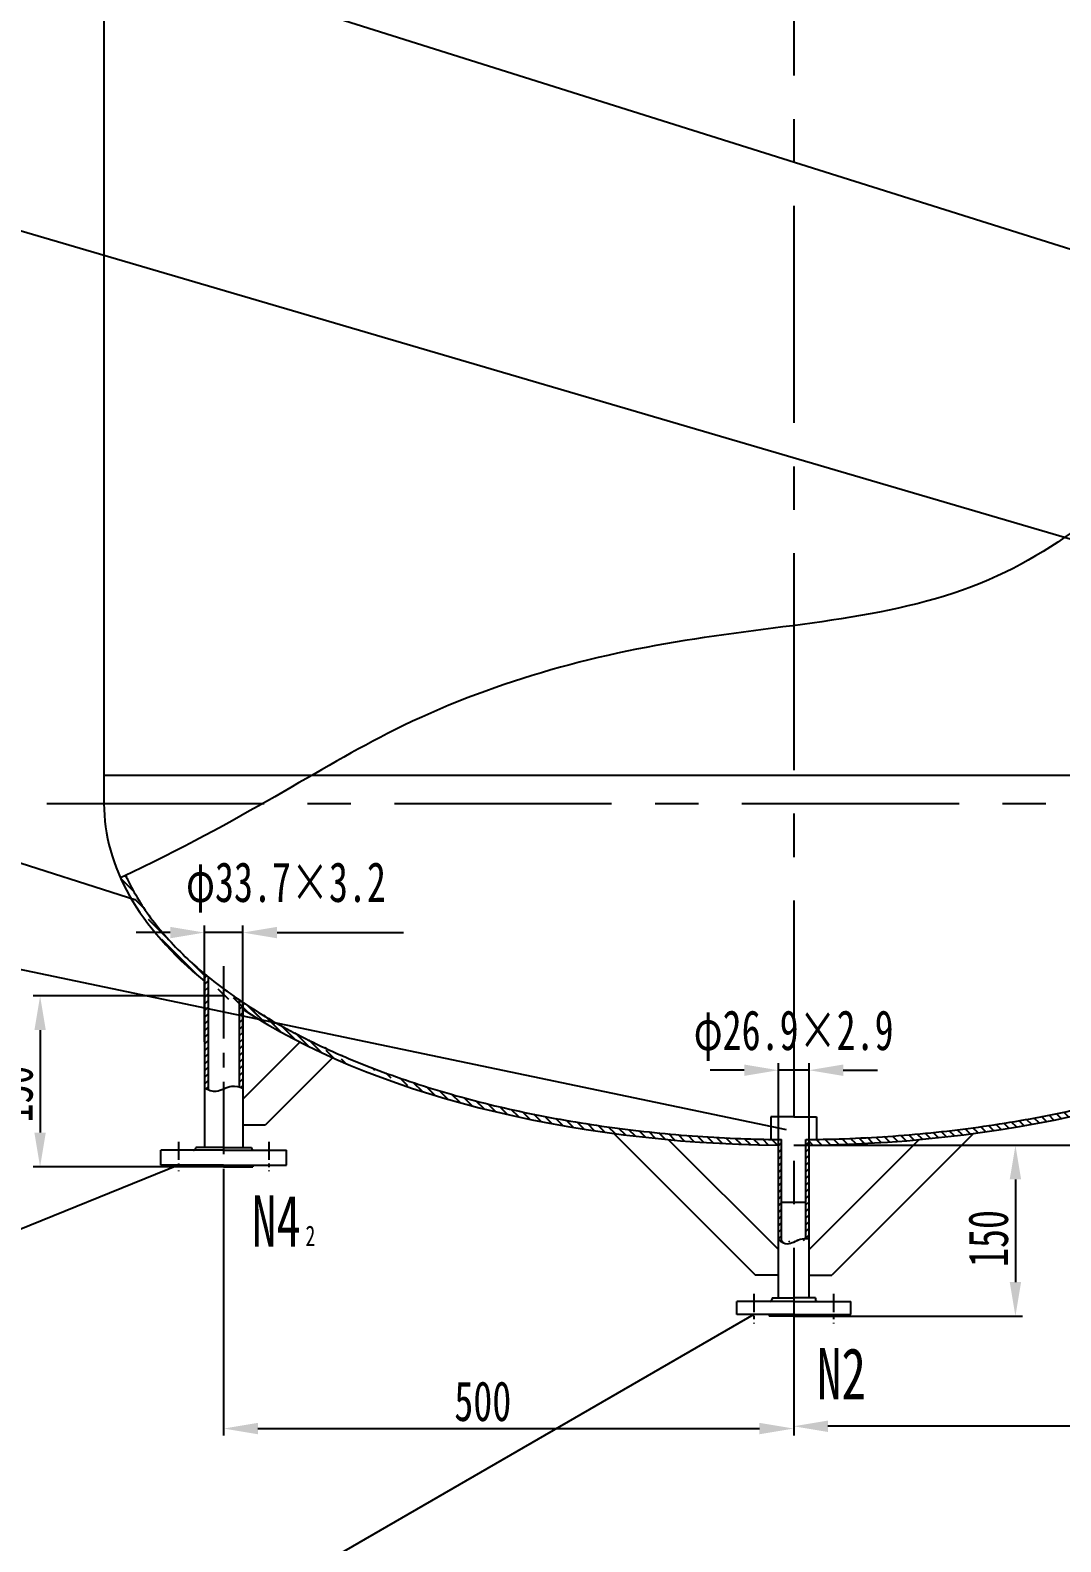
# Model space of a CAD drawing. Extents: x -71325 to -43928, y 2975 to 11014.
# Drawn here: x -50873 to -49969, y 4646 to 5973 of the extents above; entities that cross this region are included whole.
import ezdxf

# ---------------------------------------------------------------- set-up
doc = ezdxf.new("R2010")
doc.units = 0
doc.header["$MEASUREMENT"] = 0
doc.linetypes.add('CENTER', pattern=[50.8, 31.75, -6.35, 6.35, -6.35])
doc.layers.get('0').update_dxf_attribs({"linetype": 'CONTINUOUS'})
doc.layers.get('DEFPOINTS').update_dxf_attribs({"linetype": 'CONTINUOUS'})
doc.layers.add('LAYER1', color=3, linetype='CONTINUOUS')
doc.layers.add('LAYER2', color=1, linetype='CENTER')
doc.styles.get("Standard").update_dxf_attribs({"font": 'txt.shx', "width": 0.7})
doc.styles.add('STYLE1', font='SIMFANG.TTF', dxfattribs={"width": 0.7, "height": 35})
doc.dimstyles.get("Standard").update_dxf_attribs({"dimtxt": 0.18, "dimasz": 0.18, "dimexe": 0.18, "dimexo": 0.0625, "dimgap": 0.09, "dimtad": 0, "dimtih": 1, "dimtoh": 1, "dimdec": 4, "dimzin": 0, "dimdsep": 46, "dimtxsty": 'Standard', "dimcen": 0.09, "dimadec": 0, "dimazin": 0, "dimtfac": 1, "dimtdec": 4, "dimtofl": 0, "dimtmove": 0, "dimatfit": 3, "dimfxl": 0, "dimtolj": 1, "dimtzin": 0, "dimarcsym": 0})
pattern_1 = [(45, (-41674.4226, -1184.69), (-2.9168155, 2.9168155), [])]
pattern_2 = [(45, (0, 222.4996), (-2.91681547, 2.91681547), [])]
pattern_3 = [(135, (-41674.4226, -1184.69), (-3.8890873, -3.8890873), [])]

# ---------------------------------------------------------------- blocks, each defined once
blk = doc.blocks.new('*D38')
at = {"color": 0, "linetype": 'ByBlock'}
for p, q in [((-50720.3, 4862.2), (-50720.3, 4964.4)), ((-50686.6, 4870.5), (-50686.6, 4964.4)), ((-50750.3, 4958.1), (-50780.3, 4958.1)), ((-50686.6, 4958.1), (-50720.3, 4958.1)), ((-50686.6, 4958.1), (-50720.3, 4958.1)), ((-50656.6, 4958.1), (-50626.6, 4958.1))]:
    blk.add_line(p, q, dxfattribs=at)
for points in [[(-50750.3, 4963.1), (-50750.3, 4953.1), (-50720.3, 4958.1)], [(-50656.6, 4963.1), (-50656.6, 4953.1), (-50686.6, 4958.1)]]:
    blk.add_solid(points, dxfattribs=at)
at = {"layer": 'DEFPOINTS', "color": 0, "linetype": 'ByBlock'}
for p in [(-50720.3, 4958.1), (-50686.6, 4870.5), (-50720.3, 4862.2)]:
    blk.add_point(p, dxfattribs=at)
at = {"color": 0, "linetype": 'ByBlock', "insert": (-50648.8, 4997.7), "char_height": 35, "attachment_point": 5, "style": 'STYLE1'}
blk.add_mtext('\\A1;φ33.7×3.2', dxfattribs=at)
blk = doc.blocks.new('*D39')
at = {"color": 0, "linetype": 'ByBlock'}
for p, q in [((-50703.5, 4902.5), (-50870.7, 4902.5)), ((-50864.5, 4872.5), (-50864.5, 4782.5)), ((-50703.5, 4752.5), (-50870.7, 4752.5))]:
    blk.add_line(p, q, dxfattribs=at)
for points in [[(-50869.5, 4872.5), (-50859.5, 4872.5), (-50864.5, 4902.5)], [(-50869.5, 4782.5), (-50859.5, 4782.5), (-50864.5, 4752.5)]]:
    blk.add_solid(points, dxfattribs=at)
at = {"layer": 'DEFPOINTS', "color": 0, "linetype": 'ByBlock'}
for p in [(-50703.5, 4902.5), (-50864.5, 4752.5), (-50703.5, 4752.5)]:
    blk.add_point(p, dxfattribs=at)
at = {"color": 0, "linetype": 'ByBlock', "insert": (-50888.2, 4816.5), "char_height": 35, "attachment_point": 5, "rotation": 90, "style": 'STYLE1'}
blk.add_mtext('\\A1;150', dxfattribs=at)
blk = doc.blocks.new('*D40')
at = {"color": 0, "linetype": 'ByBlock'}
for p, q in [((-50216.9, 4735.9), (-50216.9, 4843.6)), ((-50190, 4745.3), (-50190, 4843.6)), ((-50246.9, 4837.3), (-50276.9, 4837.3)), ((-50190, 4837.3), (-50216.9, 4837.3)), ((-50190, 4837.3), (-50216.9, 4837.3)), ((-50160, 4837.3), (-50130, 4837.3))]:
    blk.add_line(p, q, dxfattribs=at)
for points in [[(-50246.9, 4842.3), (-50246.9, 4832.3), (-50216.9, 4837.3)], [(-50160, 4842.3), (-50160, 4832.3), (-50190, 4837.3)]]:
    blk.add_solid(points, dxfattribs=at)
at = {"layer": 'DEFPOINTS', "color": 0, "linetype": 'ByBlock'}
for p in [(-50216.9, 4837.3), (-50190, 4745.3), (-50216.9, 4735.9)]:
    blk.add_point(p, dxfattribs=at)
at = {"color": 0, "linetype": 'ByBlock', "insert": (-50203.5, 4867.7), "char_height": 35, "attachment_point": 5, "style": 'STYLE1'}
blk.add_mtext('\\A1;φ26.9×2.9', dxfattribs=at)
blk = doc.blocks.new('*D41')
at = {"color": 0, "linetype": 'ByBlock'}
for p, q in [((-50203.5, 4993.9), (-50002.7, 4993.9)), ((-50009, 4963.9), (-50009, 4873.9)), ((-50203.5, 4843.9), (-50002.7, 4843.9))]:
    blk.add_line(p, q, dxfattribs=at)
for points in [[(-50014, 4963.9), (-50004, 4963.9), (-50009, 4993.9)], [(-50014, 4873.9), (-50004, 4873.9), (-50009, 4843.9)]]:
    blk.add_solid(points, dxfattribs=at)
at = {"layer": 'DEFPOINTS', "color": 0, "linetype": 'ByBlock'}
for p in [(-50203.5, 4993.9), (-50203.5, 4843.9), (-50009, 4843.9)]:
    blk.add_point(p, dxfattribs=at)
at = {"color": 0, "linetype": 'ByBlock', "insert": (-50032.7, 4912.1), "char_height": 35, "attachment_point": 5, "rotation": 90, "style": 'STYLE1'}
blk.add_mtext('\\A1;150', dxfattribs=at)
blk = doc.blocks.new('*D44')
at = {"color": 0, "linetype": 'ByBlock'}
for p, q in [((-50703.5, 4738.1), (-50703.5, 4516.6)), ((-50203.5, 4601.9), (-50203.5, 4516.6)), ((-50673.5, 4522.8), (-50233.5, 4522.8))]:
    blk.add_line(p, q, dxfattribs=at)
for points in [[(-50673.5, 4527.8), (-50673.5, 4517.8), (-50703.5, 4522.8)], [(-50233.5, 4527.8), (-50233.5, 4517.8), (-50203.5, 4522.8)]]:
    blk.add_solid(points, dxfattribs=at)
at = {"layer": 'DEFPOINTS', "color": 0, "linetype": 'ByBlock'}
for p in [(-50703.5, 4738.1), (-50203.5, 4601.9), (-50203.5, 4522.8)]:
    blk.add_point(p, dxfattribs=at)
at = {"color": 0, "linetype": 'ByBlock', "insert": (-50476.2, 4546.6), "char_height": 35, "attachment_point": 5, "style": 'STYLE1'}
blk.add_mtext('\\A1;500', dxfattribs=at)
blk = doc.blocks.new('*D45')
at = {"color": 0, "linetype": 'ByBlock'}
for p, q in [((-49703.5, 4738.1), (-49703.5, 4518.5)), ((-50203.5, 4549.5), (-50203.5, 4518.5)), ((-49733.5, 4524.8), (-50173.5, 4524.8))]:
    blk.add_line(p, q, dxfattribs=at)
for points in [[(-50173.5, 4529.8), (-50173.5, 4519.8), (-50203.5, 4524.8)], [(-49733.5, 4529.8), (-49733.5, 4519.8), (-49703.5, 4524.8)]]:
    blk.add_solid(points, dxfattribs=at)
at = {"layer": 'DEFPOINTS', "color": 0, "linetype": 'ByBlock'}
for p in [(-49703.5, 4738.1), (-50203.5, 4549.5), (-50203.5, 4524.8)]:
    blk.add_point(p, dxfattribs=at)
at = {"color": 0, "linetype": 'ByBlock', "insert": (-49931.9, 4548.5), "char_height": 35, "attachment_point": 5, "style": 'STYLE1'}
blk.add_mtext('\\A1;500', dxfattribs=at)
blk = doc.blocks.new('*D46')
at = {"color": 0, "linetype": 'ByBlock'}
for p, q in [((-49071.6, 5096.4), (-49080.6, 5096.4)), ((-49074.3, 5066.4), (-49074.3, 4801.4)), ((-50203.5, 4771.4), (-49068.1, 4771.4))]:
    blk.add_line(p, q, dxfattribs=at)
for points in [[(-49079.3, 5066.4), (-49069.3, 5066.4), (-49074.3, 5096.4)], [(-49079.3, 4801.4), (-49069.3, 4801.4), (-49074.3, 4771.4)]]:
    blk.add_solid(points, dxfattribs=at)
at = {"layer": 'DEFPOINTS', "color": 0, "linetype": 'ByBlock'}
for p in [(-49071.6, 5096.4), (-50203.5, 4771.4), (-49074.3, 4771.4)]:
    blk.add_point(p, dxfattribs=at)
at = {"color": 0, "linetype": 'ByBlock', "insert": (-49098.1, 4942.9), "char_height": 35, "attachment_point": 5, "rotation": 90, "style": 'STYLE1'}
blk.add_mtext('\\A1;325', dxfattribs=at)

msp = doc.modelspace()

# ---------------------------------------------------------------- hatches: boundary and pattern name
at = {"layer": 'LAYER1'}
h = msp.add_hatch(dxfattribs=at)
h.set_pattern_fill('ANSI31', color=256, scale=33, angle=90, style=0)
h.set_pattern_definition([(135, (0, 222.4996), (-2.91681547, -2.91681547), [])])
edge = h.paths.add_edge_path()
edge.add_spline(control_points=[(-50720.34709, 5144.44802), (-50725.44621, 5148.7015), (-50730.32619, 5153.01501), (-50746.76421, 5168.43961), (-50757.1017, 5179.84282), (-50774.73523, 5203.13613), (-50782.03119, 5215.02543), (-50788.3683, 5228.32228), (-50788.95398, 5229.58898), (-50789.52239, 5230.85713)], knot_values=[0.2187085212, 0.2187085212, 0.2187085212, 0.2187085212, 0.2688891996, 0.2688891996, 0.3959285523, 0.3959285523, 0.5229679051, 0.5229679051, 0.5363259637, 0.5363259637, 0.5363259637, 0.5363259637], degree=3, periodic=0)
edge.add_spline(control_points=[(-50789.52239, 5230.85713), (-50791.02282, 5230.14965), (-50792.53164, 5229.44115), (-50794.049, 5228.73165)], knot_values=[1295.6156027553, 1295.6156027553, 1295.6156027553, 1295.6156027553, 1298.6776827457, 1298.6776827457, 1298.6776827457, 1298.6776827457], degree=3, periodic=0)
edge.add_ellipse((-50203.49709, 5293.90279), major_axis=(-605, 0), ratio=0.4958677686, start_angle=12.54680856, end_angle=31.31778567)
edge.add_line((-50720.34709, 5137.96749), (-50720.34709, 5144.44802))
h = msp.add_hatch(dxfattribs=at)
h.set_pattern_fill('ANSI31', color=256, scale=33, style=0)
h.set_pattern_definition(pattern_1)
edge = h.paths.add_edge_path()
edge.add_line((-50717.14709, 5124.99812), (-50720.34709, 5124.99812))
edge.add_line((-50720.34709, 5124.99812), (-50720.34709, 5044.35012))
edge.add_spline(control_points=[(-50720.34709, 5044.35012), (-50719.28209, 5043.76454), (-50718.21572, 5043.23203), (-50717.14709, 5042.78697)], knot_values=[5.3089391668, 5.3089391668, 5.3089391668, 5.3089391668, 8.7482698367, 8.7482698367, 8.7482698367, 8.7482698367], degree=3, periodic=0)
edge.add_line((-50717.14709, 5042.78697), (-50717.14709, 5124.99812))
edge = h.paths.add_edge_path()
edge.add_spline(control_points=[(-50717.14709, 5141.81022), (-50718.22314, 5142.68693), (-50719.28982, 5143.56627), (-50720.34709, 5144.44818)], knot_values=[0.5363254935, 0.5363254935, 0.5363254935, 0.5363254935, 0.5467300013, 0.5467300013, 0.5467300013, 0.5467300013], degree=3, periodic=0)
edge.add_line((-50720.34709, 5144.44818), (-50720.34709, 5124.99812))
edge.add_line((-50720.34709, 5124.99812), (-50717.14709, 5124.99812))
edge.add_line((-50717.14709, 5124.99812), (-50717.14709, 5141.81022))
h = msp.add_hatch(dxfattribs=at)
h.set_pattern_fill('ANSI31', color=256, scale=33, style=0)
h.set_pattern_definition(pattern_1)
edge = h.paths.add_edge_path()
edge.add_spline(control_points=[(-50689.84709, 5045.21366), (-50688.78032, 5044.91021), (-50687.71367, 5044.52357), (-50686.64709, 5044.08174)], knot_values=[37.453484022, 37.453484022, 37.453484022, 37.453484022, 40.7924948157, 40.7924948157, 40.7924948157, 40.7924948157], degree=3, periodic=0)
edge.add_line((-50686.64709, 5044.08174), (-50686.64709, 5119.34202))
edge.add_spline(control_points=[(-50686.64709, 5119.34202), (-50687.72042, 5120.05958), (-50688.7871, 5120.77946), (-50689.84709, 5121.50164)], knot_values=[0.6291332429, 0.6291332429, 0.6291332429, 0.6291332429, 0.6381678327, 0.6381678327, 0.6381678327, 0.6381678327], degree=3, periodic=0)
edge.add_line((-50689.84709, 5121.50164), (-50689.84709, 5045.21366))
h = msp.add_hatch(dxfattribs=at)
h.set_pattern_fill('ANSI31', color=256, scale=44, angle=90, style=0)
h.set_pattern_definition(pattern_3)
edge = h.paths.add_edge_path()
edge.add_ellipse((-50203.49709, 5293.90279), major_axis=(-605, 0), ratio=0.4958677686, start_angle=37.00385265, end_angle=88.72612938)
edge.add_line((-50216.94709, 4993.97694), (-50216.94709, 4998.97742))
edge.add_spline(control_points=[(-50216.94709, 4998.97742), (-50226.32015, 4999.08115), (-50235.68828, 4999.2933), (-50270.50686, 5000.48661), (-50295.85938, 5002.16293), (-50345.92564, 5007.09491), (-50370.63915, 5010.35055), (-50419.02455, 5018.38701), (-50442.69623, 5023.1678), (-50488.61159, 5034.17465), (-50510.85508, 5040.40068), (-50553.55034, 5054.19314), (-50574.00193, 5061.75955), (-50612.77833, 5078.10388), (-50631.10294, 5086.88178), (-50661.81338, 5103.58691), (-50674.64605, 5111.31899), (-50686.64709, 5119.34202)], knot_values=[0.6381678327, 0.6381678327, 0.6381678327, 0.6381678327, 0.684848806, 0.684848806, 0.8119498523, 0.8119498523, 0.9390508987, 0.9390508987, 1.066151945, 1.066151945, 1.1932529914, 1.1932529914, 1.3203540377, 1.3203540377, 1.4474550841, 1.4474550841, 1.5484715641, 1.5484715641, 1.5484715641, 1.5484715641], degree=3, periodic=0)
edge.add_line((-50686.64709, 5119.34202), (-50686.64709, 5113.34217))
h = msp.add_hatch(dxfattribs=at)
h.set_pattern_fill('ANSI31', color=256, scale=44, angle=90, style=0)
h.set_pattern_definition(pattern_3)
edge = h.paths.add_edge_path()
edge.add_spline(control_points=[(-49720.34709, 5119.34192), (-49733.64423, 5110.45235), (-49747.96286, 5101.92021), (-49780.53143, 5084.58798), (-49799.05095, 5075.90844), (-49838.18966, 5059.7728), (-49858.80866, 5052.31673), (-49901.80857, 5038.75489), (-49924.18928, 5032.64916), (-49970.34674, 5021.89075), (-49994.12329, 5017.2381), (-50042.6844, 5009.46361), (-50067.46876, 5006.34178), (-50117.64157, 5001.68086), (-50143.0298, 5000.14178), (-50175.68526, 4999.19999), (-50182.86473, 4999.05684), (-50190.04709, 4998.97738)], knot_values=[1.5931210844, 1.5931210844, 1.5931210844, 1.5931210844, 1.705047739, 1.705047739, 1.8321487853, 1.8321487853, 1.9592498317, 1.9592498317, 2.086350878, 2.086350878, 2.2134519244, 2.2134519244, 2.3405529707, 2.3405529707, 2.4676540171, 2.4676540171, 2.5034245699, 2.5034245699, 2.5034245699, 2.5034245699], degree=3, periodic=0)
edge.add_line((-50190.04709, 4998.97738), (-50190.04709, 4993.97694))
edge.add_ellipse((-50203.49709, 5293.90279), major_axis=(-605, 0), ratio=0.4958677686, start_angle=91.27387062, end_angle=142.99614735)
edge.add_line((-49720.34709, 5113.34217), (-49720.34709, 5119.34192))
h = msp.add_hatch(dxfattribs=at)
h.set_pattern_fill('ANSI31', color=256, scale=33, style=0)
h.set_pattern_definition(pattern_2)
edge = h.paths.add_edge_path()
edge.add_spline(control_points=[(-50214.04709, 4998.94879), (-50215.0138, 4998.95718), (-50215.98047, 4998.96672), (-50216.94709, 4998.97742)], knot_values=[1.5484715641, 1.5484715641, 1.5484715641, 1.5484715641, 1.5532856457, 1.5532856457, 1.5532856457, 1.5532856457], degree=3, periodic=0)
edge.add_line((-50216.94709, 4998.97742), (-50216.94709, 4909.24423))
edge.add_spline(control_points=[(-50216.94709, 4909.24423), (-50214.43855, 4909.69987), (-50210.63262, 4910.78516), (-50204.94271, 4907.80353), (-50198.05379, 4913.64073), (-50192.63653, 4910.44238), (-50190.04709, 4910.40631)], knot_values=[4.29695136, 4.29695136, 4.29695136, 4.29695136, 11.9009317063, 16.1725514713, 24.6352870717, 32.41083515, 32.41083515, 32.41083515, 32.41083515], degree=3, periodic=0)
edge.add_line((-50214.04709, 4909.80443), (-50214.04709, 4998.94879))
h = msp.add_hatch(dxfattribs=at)
h.set_pattern_fill('ANSI31', color=256, scale=33, style=0)
h.set_pattern_definition(pattern_2)
edge = h.paths.add_edge_path()
edge.add_spline(control_points=[(-50190.04709, 4998.97738), (-50191.01371, 4998.96668), (-50191.98038, 4998.95714), (-50192.94709, 4998.94875)], knot_values=[1.5883070025, 1.5883070025, 1.5883070025, 1.5883070025, 1.5931210844, 1.5931210844, 1.5931210844, 1.5931210844], degree=3, periodic=0)
edge.add_line((-50192.94709, 4998.94875), (-50192.94709, 4993.90279))
edge.add_line((-50192.94709, 4993.90279), (-50190.04709, 4993.90279))
edge.add_line((-50190.04709, 4993.90279), (-50190.04709, 4998.97738))
edge = h.paths.add_edge_path()
edge.add_line((-50190.04709, 4993.90279), (-50192.94709, 4993.90279))
edge.add_line((-50192.94709, 4993.90279), (-50192.94709, 4912.16531))
edge.add_spline(control_points=[(-50192.94709, 4912.16531), (-50191.98286, 4912.20044), (-50191.01603, 4912.16775), (-50190.04709, 4912.07981)], knot_values=[30.9986949423, 30.9986949423, 30.9986949423, 30.9986949423, 33.9325851073, 33.9325851073, 33.9325851073, 33.9325851073], degree=3, periodic=0)
edge.add_line((-50190.04709, 4912.07981), (-50190.04709, 4993.90279))

# ---------------------------------------------------------------- linework, layer by layer
for p, q in [((-50808.49709, 7427.05279), (-50808.49709, 5293.90279)), ((-50808.49709, 5318.90279), (-49598.49709, 5318.90279)), ((-50203.49709, 5018.90279), (-50223.49709, 5018.90279)), ((-50203.49709, 5018.90279), (-50183.49709, 5018.90279)), ((-50686.64709, 5011.99812), (-50666.64709, 5011.99812)), ((-50703.49709, 4989.49812), (-50758.49709, 4989.49812)), ((-50758.49709, 4976.59812), (-50758.49709, 4989.49812)), ((-50703.49709, 4991.99812), (-50727.99709, 4991.99812)), ((-50727.99709, 4991.99812), (-50727.99709, 4991.49812)), ((-50703.49709, 4991.99812), (-50678.99709, 4991.99812)), ((-50703.49709, 4989.49812), (-50648.49709, 4989.49812)), ((-50678.99709, 4991.99812), (-50678.99709, 4991.49812)), ((-50648.49709, 4976.59812), (-50648.49709, 4989.49812)), ((-50216.94709, 4859.90279), (-50216.94709, 4998.97742)), ((-50214.04709, 4909.18814), (-50214.04709, 4998.94879)), ((-50192.94709, 4912.16531), (-50192.94709, 4998.94875)), ((-50190.04709, 4859.90279), (-50190.04709, 4998.97738)), ((-50703.49709, 4976.59812), (-50758.49709, 4976.59812)), ((-50728.99709, 4976.59812), (-50728.99709, 4974.99812)), ((-50703.49709, 4974.99812), (-50728.99709, 4974.99812)), ((-50703.49709, 4976.59812), (-50648.49709, 4976.59812)), ((-50703.49709, 4974.99812), (-50677.99709, 4974.99812)), ((-50677.99709, 4976.59812), (-50677.99709, 4974.99812)), ((-50214.04709, 4943.90279), (-50192.94709, 4943.90279)), ((-50216.94709, 4879.90279), (-50236.94709, 4879.90279)), ((-50190.04709, 4879.90279), (-50170.04709, 4879.90279)), ((-50203.49709, 4856.90279), (-50253.49709, 4856.90279)), ((-50253.49709, 4845.50279), (-50253.49709, 4856.90279)), ((-50222.49709, 4859.90279), (-50203.49709, 4859.90279)), ((-50222.49709, 4859.90279), (-50222.49709, 4858.90279)), ((-50184.49709, 4859.90279), (-50203.49709, 4859.90279)), ((-50203.49709, 4856.90279), (-50153.49709, 4856.90279)), ((-50184.49709, 4859.90279), (-50184.49709, 4858.90279)), ((-50153.49709, 4845.50279), (-50153.49709, 4856.90279)), ((-50203.49709, 4845.50279), (-50253.49709, 4845.50279)), ((-50224.99709, 4845.50279), (-50224.99709, 4843.90279)), ((-50203.49709, 4843.90279), (-50224.99709, 4843.90279)), ((-50203.49709, 4845.50279), (-50153.49709, 4845.50279)), ((-50203.49709, 4843.90279), (-50181.99709, 4843.90279)), ((-50181.99709, 4845.50279), (-50181.99709, 4843.90279))]:
    msp.add_line(p, q)
at = {"ltscale": 2}
for p, q in [((-50720.34709, 5144.44818), (-50720.34709, 4991.99812)), ((-50717.14709, 5141.81022), (-50717.14709, 5042.78697)), ((-50689.84709, 5121.50164), (-50689.84709, 5045.21366)), ((-50686.64709, 5119.34202), (-50686.64709, 4991.99812)), ((-50636.62526, 5084.44635), (-50686.64709, 5034.42452)), ((-50607.88181, 5070.7634), (-50666.64709, 5011.99812)), ((-50361.33668, 5004.29238), (-50236.94709, 4879.90279)), ((-50045.65749, 5004.29238), (-50170.04709, 4879.90279)), ((-50313.52345, 4998.90556), (-50216.94709, 4902.3292)), ((-50093.47073, 4998.90556), (-50190.04709, 4902.3292))]:
    msp.add_line(p, q, dxfattribs=at)
at = {"ltscale": 6}
for p, q in [((-50223.49709, 5018.90279), (-50223.49709, 4999.06752)), ((-50183.49709, 5018.90279), (-50183.49709, 4999.06752))]:
    msp.add_line(p, q, dxfattribs=at)
for centre, start, end in [((-50729.99709, 4991.49812), 270, 0), ((-50676.99709, 4991.49812), 180, 270), ((-50224.49709, 4858.90279), 270, 0), ((-50182.49709, 4858.90279), 180, 270)]:
    msp.add_arc(centre, 2, start, end)
for start_param, end_param in [(0, 0.5465984743), (0.6458390647, 1.5485630902), (1.5930295634, 2.4957535889)]:
    msp.add_ellipse((-50203.49709, 5293.90279), major_axis=(-605, 0), ratio=0.4958677686, start_param=start_param, end_param=end_param)
for points, knots in [([(-50192.94709, 4998.94875), (-50184.79732, 4999.01947), (-50176.65048, 4999.17215), (-50143.0298, 5000.14178), (-50117.64157, 5001.68086), (-50067.46876, 5006.34178), (-50042.6844, 5009.46361), (-49994.12329, 5017.2381), (-49970.34674, 5021.89075), (-49924.18928, 5032.64916), (-49901.80857, 5038.75489), (-49858.80866, 5052.31673), (-49838.18966, 5059.7728), (-49799.05095, 5075.90844), (-49780.53143, 5084.58798), (-49745.89528, 5103.02052), (-49729.77888, 5112.77348), (-49700.21187, 5133.1807), (-49686.76157, 5143.83485), (-49662.74098, 5165.85232), (-49652.17105, 5177.21529), (-49634.06648, 5200.44448), (-49626.53197, 5212.30994), (-49614.58571, 5236.34056), (-49610.1732, 5248.50495), (-49604.7768, 5271.75469), (-49603.49713, 5282.82889), (-49603.49709, 5293.90279)], [1.5883070025, 1.5883070025, 1.5883070025, 1.5883070025, 1.6288916372, 1.6288916372, 1.7559926836, 1.7559926836, 1.8830937299, 1.8830937299, 2.0101947763, 2.0101947763, 2.1372958226, 2.1372958226, 2.264396869, 2.264396869, 2.3914979154, 2.3914979154, 2.5185989617, 2.5185989617, 2.6457000081, 2.6457000081, 2.7728010544, 2.7728010544, 2.8999021008, 2.8999021008, 3.0270031471, 3.0270031471, 3.1415927086, 3.1415927086, 3.1415927086, 3.1415927086]), ([(-50789.52239, 5230.85713), (-50788.95398, 5229.58898), (-50788.3683, 5228.32228), (-50782.03119, 5215.02543), (-50774.73523, 5203.13613), (-50757.1017, 5179.84282), (-50746.76421, 5168.43961), (-50724.60283, 5147.64449), (-50713.10403, 5138.1751), (-50700.55462, 5129.04063)], [0.21870852118, 0.21870852118, 0.21870852118, 0.21870852118, 0.23206657978, 0.23206657978, 0.35910593251, 0.35910593251, 0.48614528524, 0.48614528524, 0.59803013738, 0.59803013738, 0.59803013738, 0.59803013738]), ([(-50703.49709, 5131.20294), (-50700.96736, 5129.32623), (-50698.39359, 5127.46327), (-50681.22225, 5115.33447), (-50665.32503, 5105.49709), (-50631.10294, 5086.88178), (-50612.77833, 5078.10388), (-50574.00193, 5061.75955), (-50553.55034, 5054.19314), (-50510.85508, 5040.40068), (-50488.61159, 5034.17465), (-50442.69623, 5023.1678), (-50419.02455, 5018.38701), (-50370.63915, 5010.35055), (-50345.92564, 5007.09491), (-50295.85938, 5002.16293), (-50270.50686, 5000.48661), (-50234.72374, 4999.26024), (-50224.38776, 4999.03854), (-50214.04709, 4998.94879)], [0.58922711444, 0.58922711444, 0.58922711444, 0.58922711444, 0.61208326638, 0.61208326638, 0.73918431274, 0.73918431274, 0.86628535909, 0.86628535909, 0.99338640545, 0.99338640545, 1.1204874518, 1.1204874518, 1.24758849816, 1.24758849816, 1.37468954451, 1.37468954451, 1.50179059087, 1.50179059087, 1.55328564571, 1.55328564571, 1.55328564571, 1.55328564571])]:
    msp.add_open_spline(points, degree=3, knots=knots)
at = {"layer": 'LAYER1'}
for p, q in [((-49448.49709, 5618.90279), (-51464.75117, 6254.18337)), ((-49426.99709, 5368.90279), (-51464.75117, 5967.86578)), ((-50780.63534, 5209.13199), (-51464.75117, 5427.74592)), ((-50209.70702, 5007.55986), (-51464.75117, 5269.84921)), ((-50626.64709, 5180.63604), (-50545.66264, 5180.63604)), ((-50743.24709, 4976.59812), (-51464.75117, 4682.61126)), ((-50238.49709, 4845.50279), (-51464.75117, 4136.2464))]:
    msp.add_line(p, q, dxfattribs=at)
for points, knots in [([(-49598.49709, 5748.67377), (-49676.23653, 5763.56618), (-49828.18199, 5649.26363), (-50019.34172, 5460.44905), (-50292.1675, 5448.33371), (-50541.25028, 5380.77566), (-50686.07766, 5279.21797), (-50794.049, 5228.73165)], [42.1439544089, 42.1439544089, 42.1439544089, 42.1439544089, 293.4825961041, 540.0196388269, 811.5974950914, 1080.7872733947, 1298.6776827457, 1298.6776827457, 1298.6776827457, 1298.6776827457]), ([(-50720.34709, 5044.35012), (-50716.97227, 5042.49452), (-50709.08024, 5039.41386), (-50697.7283, 5047.44236), (-50689.8735, 5045.41828), (-50686.64709, 5044.08174)], [5.3089391668, 5.3089391668, 5.3089391668, 5.3089391668, 16.2076751728, 30.6919359606, 40.7924948157, 40.7924948157, 40.7924948157, 40.7924948157]), ([(-50216.94709, 4911.30633), (-50214.34542, 4909.13224), (-50208.34136, 4905.49416), (-50199.05697, 4911.92028), (-50192.62124, 4912.31344), (-50190.04709, 4912.07981)], [4.974363389, 4.974363389, 4.974363389, 4.974363389, 14.3319194385, 26.1382446872, 33.9325851073, 33.9325851073, 33.9325851073, 33.9325851073])]:
    msp.add_open_spline(points, degree=3, knots=knots, dxfattribs=at)
at = {"layer": 'LAYER2', "ltscale": 6}
for p, q in [((-50203.49709, 7647.20806), (-50203.49709, 4824.42919)), ((-50858.49709, 5293.90279), (-49548.49709, 5293.90279))]:
    msp.add_line(p, q, dxfattribs=at)
at = {"layer": 'LAYER2', "ltscale": 2}
msp.add_line((-50703.49709, 5151.18182), (-50703.49709, 4960.64431), dxfattribs=at)
at = {"layer": 'LAYER2', "ltscale": 0.5}
for p, q in [((-50743.24709, 4997.05613), (-50743.24709, 4971.05613)), ((-50663.74709, 4997.05613), (-50663.74709, 4971.05613)), ((-50238.49709, 4863.40279), (-50238.49709, 4837.40279)), ((-50168.49709, 4863.40279), (-50168.49709, 4837.40279))]:
    msp.add_line(p, q, dxfattribs=at)

# ---------------------------------------------------------------- texts
at = {"layer": 'LAYER1', "style": 'STYLE1', "width": 0.7}
msp.add_text('2', height=18, dxfattribs=at).set_placement((-50631.70658, 4905.46046))
at = {"layer": 'LAYER1', "char_height": 45, "width": 288.9064185, "attachment_point": 1, "style": 'STYLE1'}
for s, insert in [('N4', (-50678.66513, 4949.98503)), ('N2', (-50183.01898, 4815.94394))]:
    msp.add_mtext(s, dxfattribs=dict(at, insert=insert))

# ---------------------------------------------------------------- dimensions: what is measured, and where the dimension line sits
at = {"layer": 'LAYER1'}
for base, p1, p2, picture, middle in [((-49074.30391, 4993.90279), (-49071.59433, 5318.90279), (-50203.49709, 4993.90279), '*D46', (-49074.30391, 5165.36699)), ((-50864.46367, 4974.99812), (-50703.49709, 5124.99812), (-50703.49709, 4974.99812), '*D39', (-50864.46367, 5038.97882))]:
    dim = msp.add_linear_dim(base=base, p1=p1, p2=p2, angle=90, dimstyle='Standard', override={"dimscale": 10, "dimtxt": 3.5, "dimasz": 3, "dimexe": 0.625, "dimexo": 0, "dimgap": 0.625, "dimtad": 1, "dimtih": 0, "dimzin": 8, "dimtxsty": 'STYLE1', "dimcen": 2.5, "dimtofl": 1, "dimatfit": 2}, dxfattribs=at)
    dim.commit()
    dim.dimension.update_dxf_attribs({"geometry": picture, "text_midpoint": middle, "dimtype": 160, "insert": (0, 222.49956)})
for base, p1, p2, text, picture, middle in [((-50720.34709, 5180.63604), (-50686.64709, 5093.03221), (-50720.34709, 5084.67863), 'φ<>×3.2', '*D38', (-50648.76126, 5220.20622)), ((-50216.94709, 5059.83774), (-50190.04709, 4967.75508), (-50216.94709, 4958.35598), 'φ<>×2.9', '*D40', (-50203.49709, 5090.16588))]:
    dim = msp.add_linear_dim(base=base, p1=p1, p2=p2, text=text, dimstyle='Standard', override={"dimscale": 10, "dimtxt": 3.5, "dimasz": 3, "dimexe": 0.625, "dimexo": 0, "dimgap": 0.625, "dimtad": 1, "dimtoh": 0, "dimzin": 8, "dimtxsty": 'STYLE1', "dimcen": 2.5, "dimtofl": 1, "dimtmove": 2}, dxfattribs=at)
    dim.commit()
    dim.dimension.update_dxf_attribs({"geometry": picture, "text_midpoint": middle, "dimtype": 160, "insert": (0, 222.49956)})
dim = msp.add_linear_dim(base=(-50008.95885, 4843.90279), p1=(-50203.49709, 4993.90279), p2=(-50203.49709, 4843.90279), angle=90, dimstyle='Standard', override={"dimscale": 10, "dimtxt": 3.5, "dimasz": 3, "dimexe": 0.625, "dimexo": 0, "dimgap": 0.625, "dimtad": 1, "dimtih": 0, "dimzin": 8, "dimtxsty": 'STYLE1', "dimcen": 2.5, "dimtofl": 1, "dimatfit": 2}, dxfattribs=at)
dim.commit()
dim.dimension.update_dxf_attribs({"geometry": '*D41', "text_midpoint": (-50008.95885, 4912.05917), "dimtype": 160})
for base, p1, p2, picture, middle in [((-50203.49709, 4745.30278), (-50703.49709, 4960.64431), (-50203.49709, 4824.42919), '*D44', (-50476.17246, 4745.30278)), ((-50203.49709, 4747.25816), (-49703.49709, 4960.64431), (-50203.49709, 4771.97107), '*D45', (-49931.94169, 4747.25816))]:
    dim = msp.add_linear_dim(base=base, p1=p1, p2=p2, dimstyle='Standard', override={"dimscale": 10, "dimtxt": 3.5, "dimasz": 3, "dimexe": 0.625, "dimexo": 0, "dimgap": 0.625, "dimtad": 1, "dimtih": 0, "dimzin": 8, "dimtxsty": 'STYLE1', "dimcen": 2.5, "dimtofl": 1, "dimatfit": 2}, dxfattribs=at)
    dim.commit()
    dim.dimension.update_dxf_attribs({"geometry": picture, "text_midpoint": middle, "dimtype": 160, "insert": (0, 222.49956)})

doc.saveas('drawing.dxf')
